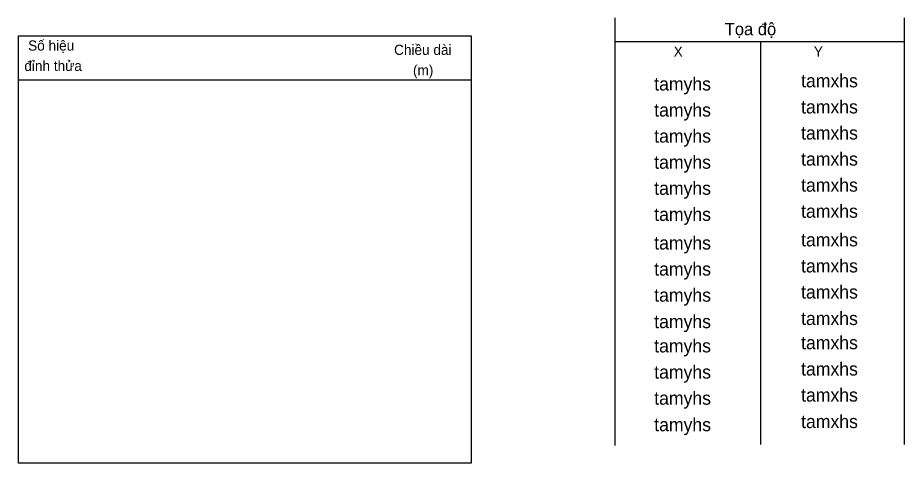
# Model space of a CAD drawing. Extents: x 559917 to 560142, y 2373609 to 2373668.
# Drawn here: x 559917.0826 to 559917.5008, y 2373661.0423 to 2373661.2524 of the extents above; entities that cross this region are included whole.
import ezdxf

# ---------------------------------------------------------------- set-up
doc = ezdxf.new("R2010")
doc.units = 0
doc.layers.add('Level 56', color=7, linetype='Continuous')

msp = doc.modelspace()

# ---------------------------------------------------------------- linework, layer by layer
at = {"layer": 'Level 56'}
for p, q in [((559917.36452, 2373661.05066), (559917.36452, 2373661.2524)), ((559917.36452, 2373661.05066), (559917.36452, 2373661.2524)), ((559917.50074, 2373661.2524), (559917.50074, 2373661.05107)), ((559917.50074, 2373661.2524), (559917.50074, 2373661.05107)), ((559917.36469, 2373661.24116), (559917.50085, 2373661.24116)), ((559917.36469, 2373661.24116), (559917.50085, 2373661.24116)), ((559917.43315, 2373661.05107), (559917.43315, 2373661.24125)), ((559917.43315, 2373661.05107), (559917.43315, 2373661.24125)), ((559917.08258, 2373661.22309), (559917.29656, 2373661.22309)), ((559917.08258, 2373661.22309), (559917.29656, 2373661.22309))]:
    msp.add_line(p, q, dxfattribs=at)
msp.add_lwpolyline([(559917.08296, 2373661.24393), (559917.29656, 2373661.24393), (559917.29656, 2373661.04227), (559917.08296, 2373661.04227)], close=True, dxfattribs=at)
msp.add_lwpolyline([(559917.08296, 2373661.24393), (559917.29656, 2373661.24393), (559917.29656, 2373661.04227), (559917.08296, 2373661.04227)], close=True, dxfattribs=at)

# ---------------------------------------------------------------- texts
for s, height, p in [('Tọa độ', 0.005835, (559917.41614, 2373661.24414)), ('Tọa độ', 0.005835, (559917.41614, 2373661.24414)), (' Số hiệu', 0.0048, (559917.08569, 2373661.23689)), (' Số hiệu', 0.0048, (559917.08569, 2373661.23689)), ('Chiều dài', 0.0048, (559917.26014, 2373661.23488)), ('Chiều dài', 0.0048, (559917.26014, 2373661.23488)), ('X', 0.0048, (559917.39205, 2373661.23403)), ('X', 0.0048, (559917.39205, 2373661.23403)), ('Y', 0.0048, (559917.45818, 2373661.23406)), ('Y', 0.0048, (559917.45818, 2373661.23406)), ('đỉnh thửa', 0.0048, (559917.08569, 2373661.22729)), ('đỉnh thửa', 0.0048, (559917.08569, 2373661.22729)), ('     (m)', 0.0048, (559917.26014, 2373661.22528)), ('     (m)', 0.0048, (559917.26014, 2373661.22528)), ('tamyhs', 0.006216, (559917.38287, 2373661.21808)), ('tamyhs', 0.006216, (559917.38287, 2373661.21808)), ('tamxhs', 0.006216, (559917.45217, 2373661.21956)), ('tamxhs', 0.006216, (559917.45217, 2373661.21956)), ('tamyhs', 0.006216, (559917.38287, 2373661.20578)), ('tamyhs', 0.006216, (559917.38287, 2373661.20578)), ('tamxhs', 0.006216, (559917.45217, 2373661.20726)), ('tamxhs', 0.006216, (559917.45217, 2373661.20726)), ('tamyhs', 0.006216, (559917.38287, 2373661.19348)), ('tamyhs', 0.006216, (559917.38287, 2373661.19348)), ('tamxhs', 0.006216, (559917.45217, 2373661.19496)), ('tamxhs', 0.006216, (559917.45217, 2373661.19496)), ('tamyhs', 0.006216, (559917.38287, 2373661.18118)), ('tamyhs', 0.006216, (559917.38287, 2373661.18118)), ('tamxhs', 0.006216, (559917.45217, 2373661.18266)), ('tamxhs', 0.006216, (559917.45217, 2373661.18266)), ('tamyhs', 0.006216, (559917.38287, 2373661.16888)), ('tamyhs', 0.006216, (559917.38287, 2373661.16888)), ('tamxhs', 0.006216, (559917.45217, 2373661.17036)), ('tamxhs', 0.006216, (559917.45217, 2373661.17036)), ('tamyhs', 0.006216, (559917.38287, 2373661.15658)), ('tamyhs', 0.006216, (559917.38287, 2373661.15658)), ('tamxhs', 0.006216, (559917.45217, 2373661.15806)), ('tamxhs', 0.006216, (559917.45217, 2373661.15806)), ('tamyhs', 0.006216, (559917.38287, 2373661.14308)), ('tamyhs', 0.006216, (559917.38287, 2373661.14308)), ('tamxhs', 0.006216, (559917.45217, 2373661.14456)), ('tamxhs', 0.006216, (559917.45217, 2373661.14456)), ('tamyhs', 0.006216, (559917.38287, 2373661.13078)), ('tamyhs', 0.006216, (559917.38287, 2373661.13078)), ('tamxhs', 0.006216, (559917.45217, 2373661.13226)), ('tamxhs', 0.006216, (559917.45217, 2373661.13226)), ('tamyhs', 0.006216, (559917.38287, 2373661.11848)), ('tamyhs', 0.006216, (559917.38287, 2373661.11848)), ('tamxhs', 0.006216, (559917.45217, 2373661.11996)), ('tamxhs', 0.006216, (559917.45217, 2373661.11996)), ('tamyhs', 0.006216, (559917.38287, 2373661.106)), ('tamyhs', 0.006216, (559917.38287, 2373661.106)), ('tamxhs', 0.006216, (559917.45217, 2373661.10747)), ('tamxhs', 0.006216, (559917.45217, 2373661.10747)), ('tamxhs', 0.006216, (559917.45217, 2373661.09603)), ('tamxhs', 0.006216, (559917.45217, 2373661.09603)), ('tamyhs', 0.006216, (559917.38287, 2373661.09455)), ('tamyhs', 0.006216, (559917.38287, 2373661.09455)), ('tamxhs', 0.006216, (559917.45217, 2373661.08366)), ('tamxhs', 0.006216, (559917.45217, 2373661.08366)), ('tamyhs', 0.006216, (559917.38287, 2373661.08218)), ('tamyhs', 0.006216, (559917.38287, 2373661.08218)), ('tamxhs', 0.006216, (559917.45217, 2373661.07136)), ('tamxhs', 0.006216, (559917.45217, 2373661.07136)), ('tamyhs', 0.006216, (559917.38287, 2373661.06988)), ('tamyhs', 0.006216, (559917.38287, 2373661.06988)), ('tamxhs', 0.006216, (559917.45217, 2373661.05887)), ('tamxhs', 0.006216, (559917.45217, 2373661.05887)), ('tamyhs', 0.006216, (559917.38287, 2373661.05739)), ('tamyhs', 0.006216, (559917.38287, 2373661.05739))]:
    msp.add_text(s, height=height, dxfattribs=at).set_placement(p)

doc.saveas('drawing.dxf')
